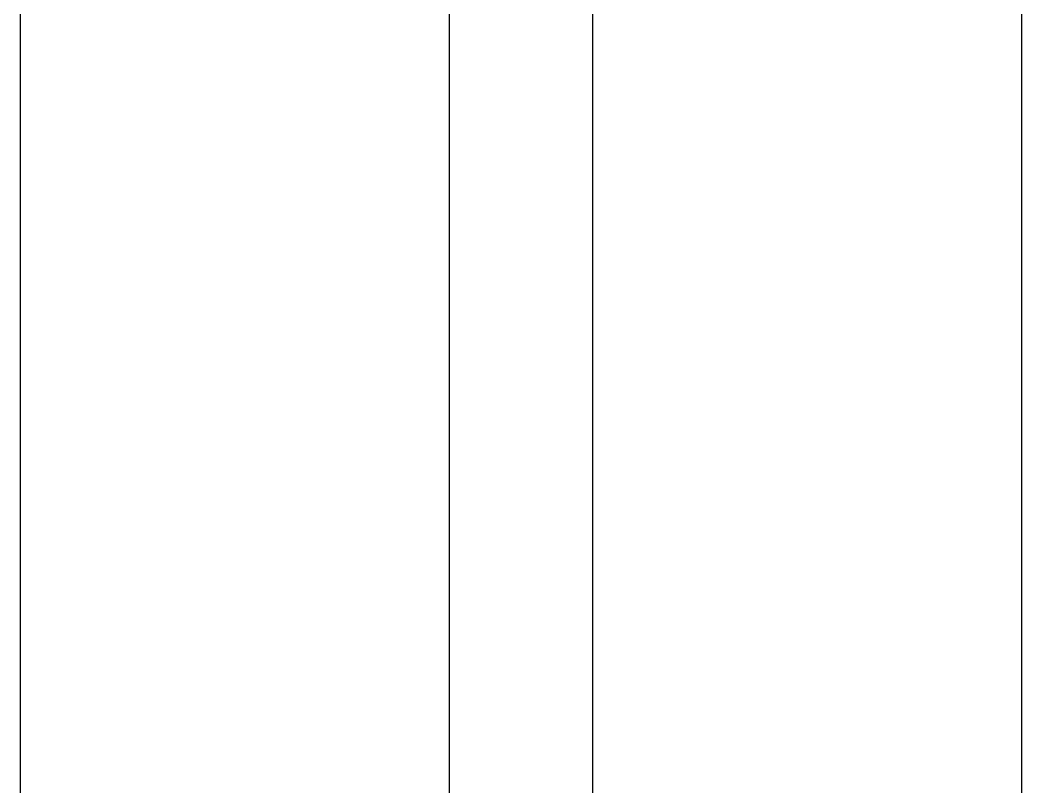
# Model space of a CAD drawing. Header units: millimetres. Extents: x -726012 to -647389, y -20772 to 18805.
# Drawn here: x -713524 to -712824, y -2925 to -2390 of the extents above; entities that cross this region are included whole.
import ezdxf
from ezdxf.xclip import XClip

# ---------------------------------------------------------------- set-up
doc = ezdxf.new("R2010")
doc.units = ezdxf.units.MM
doc.header["$XCLIPFRAME"] = 0
doc.layers.add('000 - WIPEOUT', color=250, linetype='Continuous')
doc.layers.add('A11_ALU.SOLID SHEET', color=2, linetype='Continuous')

# ---------------------------------------------------------------- blocks, each defined once
blk = doc.blocks.new('*U1258')
at = {"color": 3}
for points in [[(-900, 6150), (900, 6150), (900, 5850), (-900, 5850)], [(-900, 5750), (900, 5750), (900, 5450), (-900, 5450)]]:
    blk.add_wipeout(points, dxfattribs=at).dxf.layer = '000 - WIPEOUT'
at = {"layer": 'A11_ALU.SOLID SHEET', "color": 0, "linetype": 'ByBlock'}
for points in [[(-900, 5850), (900, 5850), (900, 6150), (-900, 6150)], [(-900, 5450), (900, 5450), (900, 5750), (-900, 5750)]]:
    blk.add_lwpolyline(points, close=True, dxfattribs=at)
blk = doc.blocks.new('*U1287')
at = {"layer": 'A11_ALU.SOLID SHEET', "color": 0, "linetype": 'ByBlock', "rotation": 90}
blk.add_blockref('*U1258', (37308.5, -5835), dxfattribs=at)

msp = doc.modelspace()

# ---------------------------------------------------------------- block references
at = {"layer": 'A11_ALU.SOLID SHEET'}
ref = msp.add_blockref('*U1287', (-744682.37, 3579.02), dxfattribs=at)
XClip(ref).set_block_clipping_path([(22516.8245944298, -23612.0000696909), (92487.8891097467, 7199.9972603897)])

doc.saveas('drawing.dxf')
